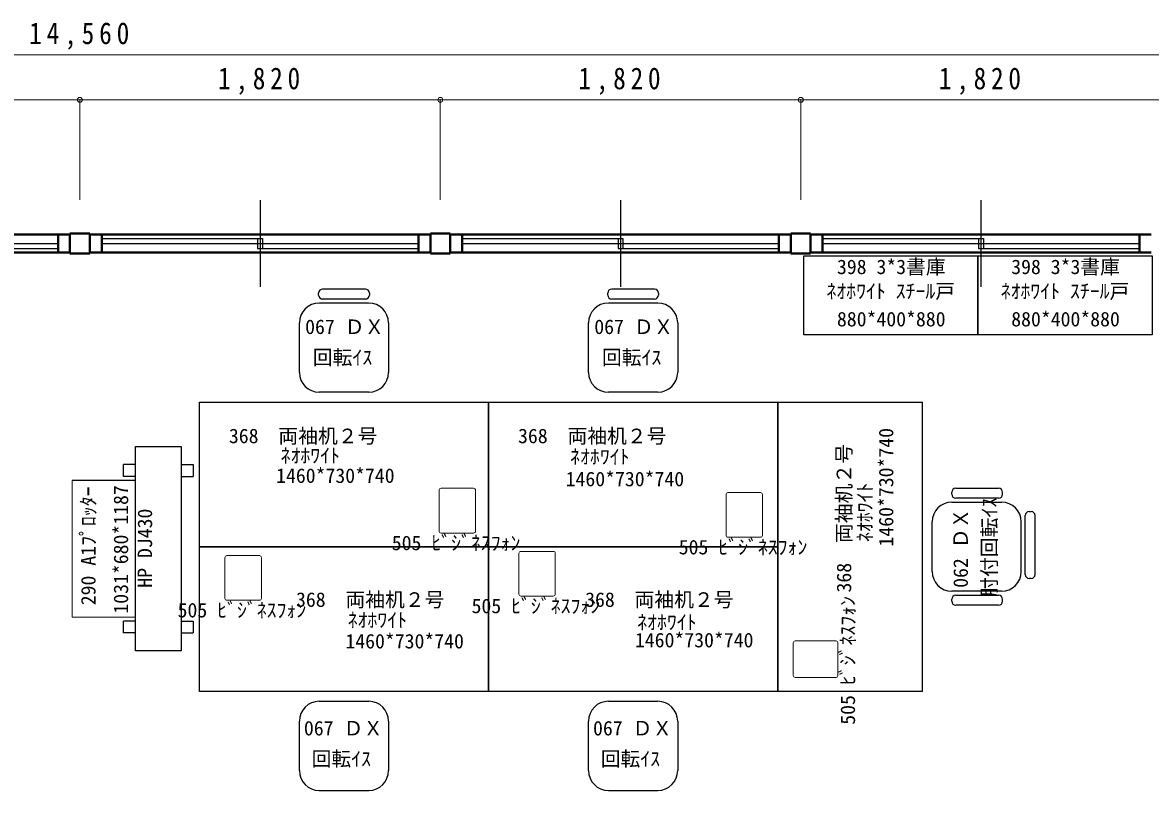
# Model space of a CAD drawing. Units: millimetres at full size, sheet at 1:50. Extents: x -9023 to 8922, y -7785 to 8042.
# Drawn here: x -547 to 5148, y 4167 to 8042 of the extents above; entities that cross this region are included whole.
import ezdxf
from ezdxf.enums import TextEntityAlignment as Align

# ---------------------------------------------------------------- set-up
doc = ezdxf.new("R2010")
doc.units = ezdxf.units.MM
doc.header["$LTSCALE"] = 50
doc.header["$PDMODE"] = 32
doc.header["$PDSIZE"] = 25
for name, color, linetype, lineweight in [('0-1', 2, 'Continuous', 40), ('0-3', 7, 'Continuous', 25), ('0-F', 4, 'Continuous', 18)]:
    doc.layers.add(name, color=color, linetype=linetype, lineweight=lineweight)
doc.styles.add('ＭＳ ゴシック', font='')
doc.styles.get('ＭＳ ゴシック').set_extended_font_data('MS Gothic')

msp = doc.modelspace()

# ---------------------------------------------------------------- linework, layer by layer
at = {"layer": '0-1', "color": 7, "lineweight": 25}
for p, q in [((652.2, 7145.47), (652.2, 6709.22)), ((2472.2, 7145.47), (2472.2, 6709.22)), ((4292.2, 7145.47), (4292.2, 6709.22)), ((-147.8, 6952.35), (664.7, 6952.35)), ((639.7, 6952.35), (639.7, 6902.35)), ((664.7, 6952.35), (664.7, 6902.35)), ((1672.2, 6952.35), (2484.7, 6952.35)), ((2459.7, 6952.35), (2459.7, 6902.35)), ((2484.7, 6952.35), (2484.7, 6902.35)), ((3492.2, 6952.35), (4304.7, 6952.35)), ((4279.7, 6952.35), (4279.7, 6902.35)), ((4304.7, 6952.35), (4304.7, 6902.35)), ((-1967.8, 6927.35), (-367.8, 6927.35)), ((-1180.3, 6902.35), (-367.8, 6902.35)), ((-147.8, 6927.35), (1452.2, 6927.35)), ((639.7, 6902.35), (1452.2, 6902.35)), ((1672.2, 6927.35), (3272.2, 6927.35)), ((2459.7, 6902.35), (3272.2, 6902.35)), ((3492.2, 6927.35), (5092.2, 6927.35)), ((4279.7, 6902.35), (5092.2, 6902.35))]:
    msp.add_line(p, q, dxfattribs=at)
at = {"layer": '0-1'}
for p, q in [((-2027.8, 6972.35), (-307.8, 6972.35)), ((-367.8, 6972.35), (-367.8, 6882.35)), ((-307.8, 6972.35), (-307.8, 6977.35)), ((-207.8, 6977.35), (-307.8, 6977.35)), ((-207.8, 6972.35), (-207.8, 6977.35)), ((-207.8, 6972.35), (1512.2, 6972.35)), ((-147.8, 6972.35), (-147.8, 6882.35)), ((1452.2, 6972.35), (1452.2, 6882.35)), ((1512.2, 6972.35), (1512.2, 6977.35)), ((1612.2, 6977.35), (1512.2, 6977.35)), ((1612.2, 6972.35), (1612.2, 6977.35)), ((1612.2, 6972.35), (3332.2, 6972.35)), ((1672.2, 6972.35), (1672.2, 6882.35)), ((3272.2, 6972.35), (3272.2, 6882.35)), ((3332.2, 6972.35), (3332.2, 6977.35)), ((3432.2, 6977.35), (3332.2, 6977.35)), ((3432.2, 6972.35), (3432.2, 6977.35)), ((3432.2, 6972.35), (5152.2, 6972.35)), ((3492.2, 6972.35), (3492.2, 6882.35)), ((5092.2, 6972.35), (5092.2, 6882.35)), ((-2027.8, 6882.35), (-307.8, 6882.35)), ((-307.8, 6877.35), (-207.8, 6877.35)), ((-207.8, 6882.35), (1512.2, 6882.35)), ((1512.2, 6877.35), (1612.2, 6877.35)), ((1612.2, 6882.35), (3332.2, 6882.35)), ((3332.2, 6877.35), (3432.2, 6877.35)), ((3432.2, 6882.35), (5152.2, 6882.35))]:
    msp.add_line(p, q, dxfattribs=at)
for points in [[(-307.8, 6972.35), (-307.8, 6882.35), (-307.8, 6877.35)], [(-207.8, 6972.35), (-207.8, 6882.35), (-207.8, 6877.35)], [(1512.2, 6972.35), (1512.2, 6882.35), (1512.2, 6877.35)], [(1612.2, 6972.35), (1612.2, 6882.35), (1612.2, 6877.35)], [(3332.2, 6972.35), (3332.2, 6882.35), (3332.2, 6877.35)], [(3432.2, 6972.35), (3432.2, 6882.35), (3432.2, 6877.35)]]:
    msp.add_lwpolyline(points, dxfattribs=at)
at = {"layer": '0-3'}
for p, q in [((947.67, 6666.89), (947.67, 6676.89)), ((1183.8, 6696.89), (967.67, 6696.89)), ((1203.8, 6676.89), (1203.8, 6666.89)), ((2407.67, 6666.89), (2407.67, 6676.89)), ((2643.8, 6696.89), (2427.67, 6696.89)), ((2663.8, 6676.89), (2663.8, 6666.89)), ((1200.8, 6626.89), (950.8, 6626.89)), ((1183.8, 6646.89), (967.67, 6646.89)), ((2660.8, 6626.89), (2410.8, 6626.89)), ((2643.8, 6646.89), (2427.67, 6646.89)), ((850.8, 6276.89), (850.8, 6526.89)), ((1300.8, 6526.89), (1300.8, 6276.89)), ((2310.8, 6276.89), (2310.8, 6526.89)), ((2760.8, 6526.89), (2760.8, 6276.89)), ((1200.8, 6176.89), (950.8, 6176.89)), ((2660.8, 6176.89), (2410.8, 6176.89)), ((22.48, 5902.06), (253.48, 5902.06)), ((22.48, 4871.07), (22.48, 5902.06)), ((253.48, 5902.06), (253.48, 4871.07)), ((22.48, 5811.57), (-37.52, 5811.57)), ((253.48, 5811.57), (313.48, 5811.57)), ((313.48, 5811.57), (313.48, 5751.57)), ((22.48, 5731.57), (-297.52, 5731.57)), ((253.48, 5751.57), (313.48, 5751.57)), ((4145.02, 5661.89), (4145.02, 5671.89)), ((4165.02, 5691.89), (4381.48, 5691.89)), ((4381.48, 5641.89), (4165.02, 5641.89)), ((4401.48, 5661.89), (4401.48, 5671.89)), ((4145.8, 5621.89), (4395.8, 5621.89)), ((4515.8, 5256.71), (4515.8, 5554.48)), ((4535.8, 5574.48), (4545.8, 5574.48)), ((4565.8, 5256.71), (4565.8, 5554.48)), ((4045.8, 5271.89), (4045.8, 5521.89)), ((4495.8, 5271.89), (4495.8, 5521.89)), ((4545.8, 5236.72), (4535.8, 5236.72)), ((4145.02, 5121.89), (4145.02, 5131.89)), ((4395.8, 5171.89), (4145.8, 5171.89)), ((4165.02, 5151.89), (4381.48, 5151.89)), ((4401.48, 5121.89), (4401.48, 5131.89)), ((4381.48, 5101.89), (4165.02, 5101.89)), ((22.48, 5021.57), (-37.52, 5021.57)), ((253.48, 5021.57), (313.48, 5021.57)), ((313.48, 5021.57), (313.48, 4961.57)), ((253.48, 4961.57), (313.48, 4961.57)), ((253.48, 4871.07), (22.48, 4871.07)), ((950.8, 4616.89), (1200.8, 4616.89)), ((2410.8, 4616.89), (2660.8, 4616.89)), ((850.8, 4266.89), (850.8, 4516.89)), ((1300.8, 4516.89), (1300.8, 4266.89)), ((2310.8, 4266.89), (2310.8, 4516.89)), ((2760.8, 4516.89), (2760.8, 4266.89)), ((950.8, 4166.89), (1200.8, 4166.89)), ((2410.8, 4166.89), (2660.8, 4166.89))]:
    msp.add_line(p, q, dxfattribs=at)
at = {"layer": '0-3', "color": 4, "lineweight": 18}
for p in [(-297.52, 5731.57), (22.48, 5041.56)]:
    msp.add_line(p, (-297.52, 5041.56), dxfattribs=at)
at = {"layer": '0-3'}
for points in [[(3397.17, 6465.86), (3397.17, 6865.86), (4277.17, 6865.86), (4277.17, 6465.86)], [(4277.17, 6465.86), (4277.17, 6865.86), (5157.17, 6865.86), (5157.17, 6465.86)], [(345.8, 5396.89), (345.8, 6126.89), (1805.8, 6126.89), (1805.8, 5396.89)], [(1805.8, 5396.89), (1805.8, 6126.89), (3265.8, 6126.89), (3265.8, 5396.89)], [(3995.8, 4666.89), (3265.8, 4666.89), (3265.8, 6126.89), (3995.8, 6126.89)], [(345.8, 4666.89), (345.8, 5396.89), (1805.8, 5396.89), (1805.8, 4666.89)], [(1805.8, 4666.89), (1805.8, 5396.89), (3265.8, 5396.89), (3265.8, 4666.89)]]:
    msp.add_lwpolyline(points, close=True, dxfattribs=at)
for points in [[(22.48, 5751.57), (-37.52, 5751.57), (-37.52, 5811.57)], [(22.48, 4961.57), (-37.52, 4961.57), (-37.52, 5021.57)]]:
    msp.add_lwpolyline(points, dxfattribs=at)
for centre, radius, start, end in [((967.67, 6676.89), 20, 90, 180), ((967.67, 6666.89), 20, 180, 270), ((1183.8, 6676.89), 20, 0, 90), ((1183.8, 6666.89), 20, 270, 0), ((2427.67, 6676.89), 20, 90, 180), ((2427.67, 6666.89), 20, 180, 270), ((2643.8, 6676.89), 20, 0, 90), ((2643.8, 6666.89), 20, 270, 0), ((950.8, 6526.89), 100, 90, 180), ((1200.8, 6526.89), 100, 0, 90), ((2410.8, 6526.89), 100, 90, 180), ((2660.8, 6526.89), 100, 0, 90), ((950.8, 6276.89), 100, 180, 270), ((1200.8, 6276.89), 100, 270, 0), ((2410.8, 6276.89), 100, 180, 270), ((2660.8, 6276.89), 100, 270, 0), ((4165.02, 5671.89), 20, 90, 180), ((4165.02, 5661.89), 20, 180, 270), ((4381.48, 5671.89), 20, 0, 90), ((4381.48, 5661.89), 20, 270, 0), ((4145.8, 5521.89), 100, 90, 180), ((4395.8, 5521.89), 100, 0, 90), ((4535.8, 5554.48), 20, 90, 180), ((4545.8, 5554.48), 20, 0, 90), ((4545.8, 5554.48), 20, 0, 90), ((4145.8, 5271.89), 100, 180, 270), ((4395.8, 5271.89), 100, 270, 0), ((4535.8, 5256.71), 20, 180, 270), ((4545.8, 5256.71), 20, 270, 0), ((4165.02, 5131.89), 20, 90, 180), ((4381.48, 5131.89), 20, 0, 90), ((4165.02, 5121.89), 20, 180, 270), ((4381.48, 5121.89), 20, 270, 0), ((950.8, 4516.89), 100, 90, 180), ((1200.8, 4516.89), 100, 0, 90), ((2410.8, 4516.89), 100, 90, 180), ((2660.8, 4516.89), 100, 0, 90), ((950.8, 4266.89), 100, 180, 270), ((1200.8, 4266.89), 100, 270, 0), ((2410.8, 4266.89), 100, 180, 270), ((2660.8, 4266.89), 100, 270, 0)]:
    msp.add_arc(centre, radius, start, end, dxfattribs=at)
at = {"layer": '0-F'}
for p, q in [((7022.2, 7880.22), (-7537.8, 7880.22)), ((-2077.8, 7652.37), (-257.8, 7652.37)), ((-257.8, 7652.37), (-257.8, 7147.85)), ((-257.8, 7652.37), (1562.2, 7652.37)), ((1562.2, 7652.37), (1562.2, 7147.85)), ((1562.2, 7652.37), (3382.2, 7652.37)), ((3382.2, 7652.37), (3382.2, 7147.85)), ((3382.2, 7652.37), (5202.2, 7652.37)), ((1555.93, 5475.61), (1555.93, 5681.61)), ((1729.93, 5691.61), (1565.93, 5691.61)), ((1739.93, 5475.61), (1739.93, 5681.61)), ((3004.93, 5454.4), (3004.93, 5660.4)), ((3178.93, 5670.4), (3014.93, 5670.4)), ((3188.93, 5454.4), (3188.93, 5660.4)), ((1565.93, 5465.61), (1729.93, 5465.61)), ((3014.93, 5444.4), (3178.93, 5444.4)), ((1958.82, 5157.54), (1958.82, 5363.54)), ((2132.82, 5373.54), (1968.82, 5373.54)), ((2142.82, 5157.54), (2142.82, 5363.54)), ((474.49, 5136.33), (474.49, 5342.33)), ((648.49, 5352.33), (484.49, 5352.33)), ((658.49, 5136.33), (658.49, 5342.33)), ((484.49, 5126.33), (648.49, 5126.33)), ((1968.82, 5147.54), (2132.82, 5147.54)), ((3344.32, 4911.28), (3344.32, 4747.28)), ((3560.32, 4921.28), (3354.32, 4921.28)), ((3570.32, 4747.28), (3570.32, 4911.28)), ((3560.32, 4737.28), (3354.32, 4737.28))]:
    msp.add_line(p, q, dxfattribs=at)
for centre, start, end in [((1565.93, 5681.61), 90, 180), ((1729.93, 5681.61), 0, 90), ((3014.93, 5660.4), 90, 180), ((3178.93, 5660.4), 0, 90), ((1565.93, 5475.61), 180, 270), ((1729.93, 5475.61), 270, 0), ((3014.93, 5454.4), 180, 270), ((3178.93, 5454.4), 270, 0), ((1968.82, 5363.54), 90, 180), ((2132.82, 5363.54), 0, 90), ((484.49, 5342.33), 90, 180), ((648.49, 5342.33), 0, 90), ((484.49, 5136.33), 180, 270), ((648.49, 5136.33), 270, 0), ((1968.82, 5157.54), 180, 270), ((2132.82, 5157.54), 270, 0), ((3354.32, 4911.28), 90, 180), ((3560.32, 4911.28), 0, 90), ((3354.32, 4747.28), 180, 270), ((3560.32, 4747.28), 270, 0)]:
    msp.add_arc(centre, 10, start, end, dxfattribs=at)
for p in [(-257.8, 7652.37), (1562.2, 7652.37), (3382.2, 7652.37)]:
    msp.add_point(p, dxfattribs=at)

# ---------------------------------------------------------------- texts
at = {"layer": '0-3', "color": 4, "style": 'ＭＳ ゴシック'}
for s, p in [('398 3*3書庫', (3565.08, 6750.81)), ('398 3*3書庫', (4445.08, 6750.81)), ('ﾈｵﾎﾜｲﾄ ｽﾁｰﾙ戸', (3511.9, 6628.17)), ('ﾈｵﾎﾜｲﾄ ｽﾁｰﾙ戸', (4391.9, 6628.17)), ('880*400*880', (3565.08, 6486.94)), ('880*400*880', (4445.08, 6486.94)), ('067 ＤＸ', (879.7, 6448.31)), ('067 ＤＸ', (2339.7, 6448.31)), ('回転ｲｽ', (918.31, 6293.88)), ('回転ｲｽ', (2378.31, 6293.88)), ('368\u3000両袖机２号', (494.74, 5897.47)), ('368\u3000両袖机２号', (1954.74, 5897.47)), ('ﾈｵﾎﾜｲﾄ', (755.53, 5798.6)), ('ﾈｵﾎﾜｲﾄ', (2217.62, 5792.96)), ('1460*730*740', (732.95, 5696.99)), ('1460*730*740', (2195.04, 5680.06)), ('368\u3000両袖机２号', (833.45, 5071.5)), ('368\u3000両袖机２号', (2293.45, 5071.5)), ('ﾈｵﾎﾜｲﾄ', (1094.24, 4968.77)), ('ﾈｵﾎﾜｲﾄ', (2556.32, 4957.48)), ('1460*730*740', (1082.95, 4861.51)), ('1460*730*740', (2545.03, 4867.16)), ('067 ＤＸ', (873.49, 4422.42)), ('067 ＤＸ', (2333.49, 4422.42)), ('回転ｲｽ', (912.1, 4267.99)), ('回転ｲｽ', (2372.1, 4267.99))]:
    msp.add_text(s, height=73.31, dxfattribs=at).set_placement(p, align=Align.BOTTOM_LEFT)
for s, p in [('1460*730*740', (3871.64, 5397.8)), ('368\u3000両袖机２号', (3658.93, 5165.83)), ('290 A1ﾌﾟﾛｯﾀｰ', (-156.79, 5101.5)), ('1031*680*1187', (7.82, 5059.11)), ('ﾈｵﾎﾜｲﾄ', (3764.38, 5420.38)), ('肘付回転ｲｽ', (4393, 5144.08)), ('HP DJ430', (128.85, 5190.2)), ('062 ＤＸ', (4248.22, 5189.58))]:
    msp.add_text(s, height=73.31, rotation=90, dxfattribs=at).set_placement(p, align=Align.BOTTOM_LEFT)
at = {"layer": '0-F', "style": 'ＭＳ ゴシック'}
for p in [(1317.11, 5357.46), (2766.11, 5336.26), (1720.01, 5039.39), (235.67, 5018.19)]:
    msp.add_text('505 ﾋﾞｼﾞﾈｽﾌｫﾝ', height=73.31, dxfattribs=at).set_placement(p, align=Align.BOTTOM_LEFT)
msp.add_text('505 ﾋﾞｼﾞﾈｽﾌｫﾝ', height=73.31, rotation=90, dxfattribs=at).set_placement((3678.46, 4498.46), align=Align.BOTTOM_LEFT)
at = {"layer": '0-F', "color": 7, "char_height": 110, "attachment_point": 7, "style": 'ＭＳ ゴシック'}
for s, insert in [('\\T1.39;\\W0.85;14,560', (-514.05, 7905.22)), ('\\T1.38;\\W0.85;1,820', (439.7, 7677.37)), ('\\T1.38;\\W0.85;1,820', (2259.7, 7677.37)), ('\\T1.38;\\W0.85;1,820', (4079.7, 7677.37))]:
    msp.add_mtext(s, dxfattribs=dict(at, insert=insert))

doc.saveas('drawing.dxf')
